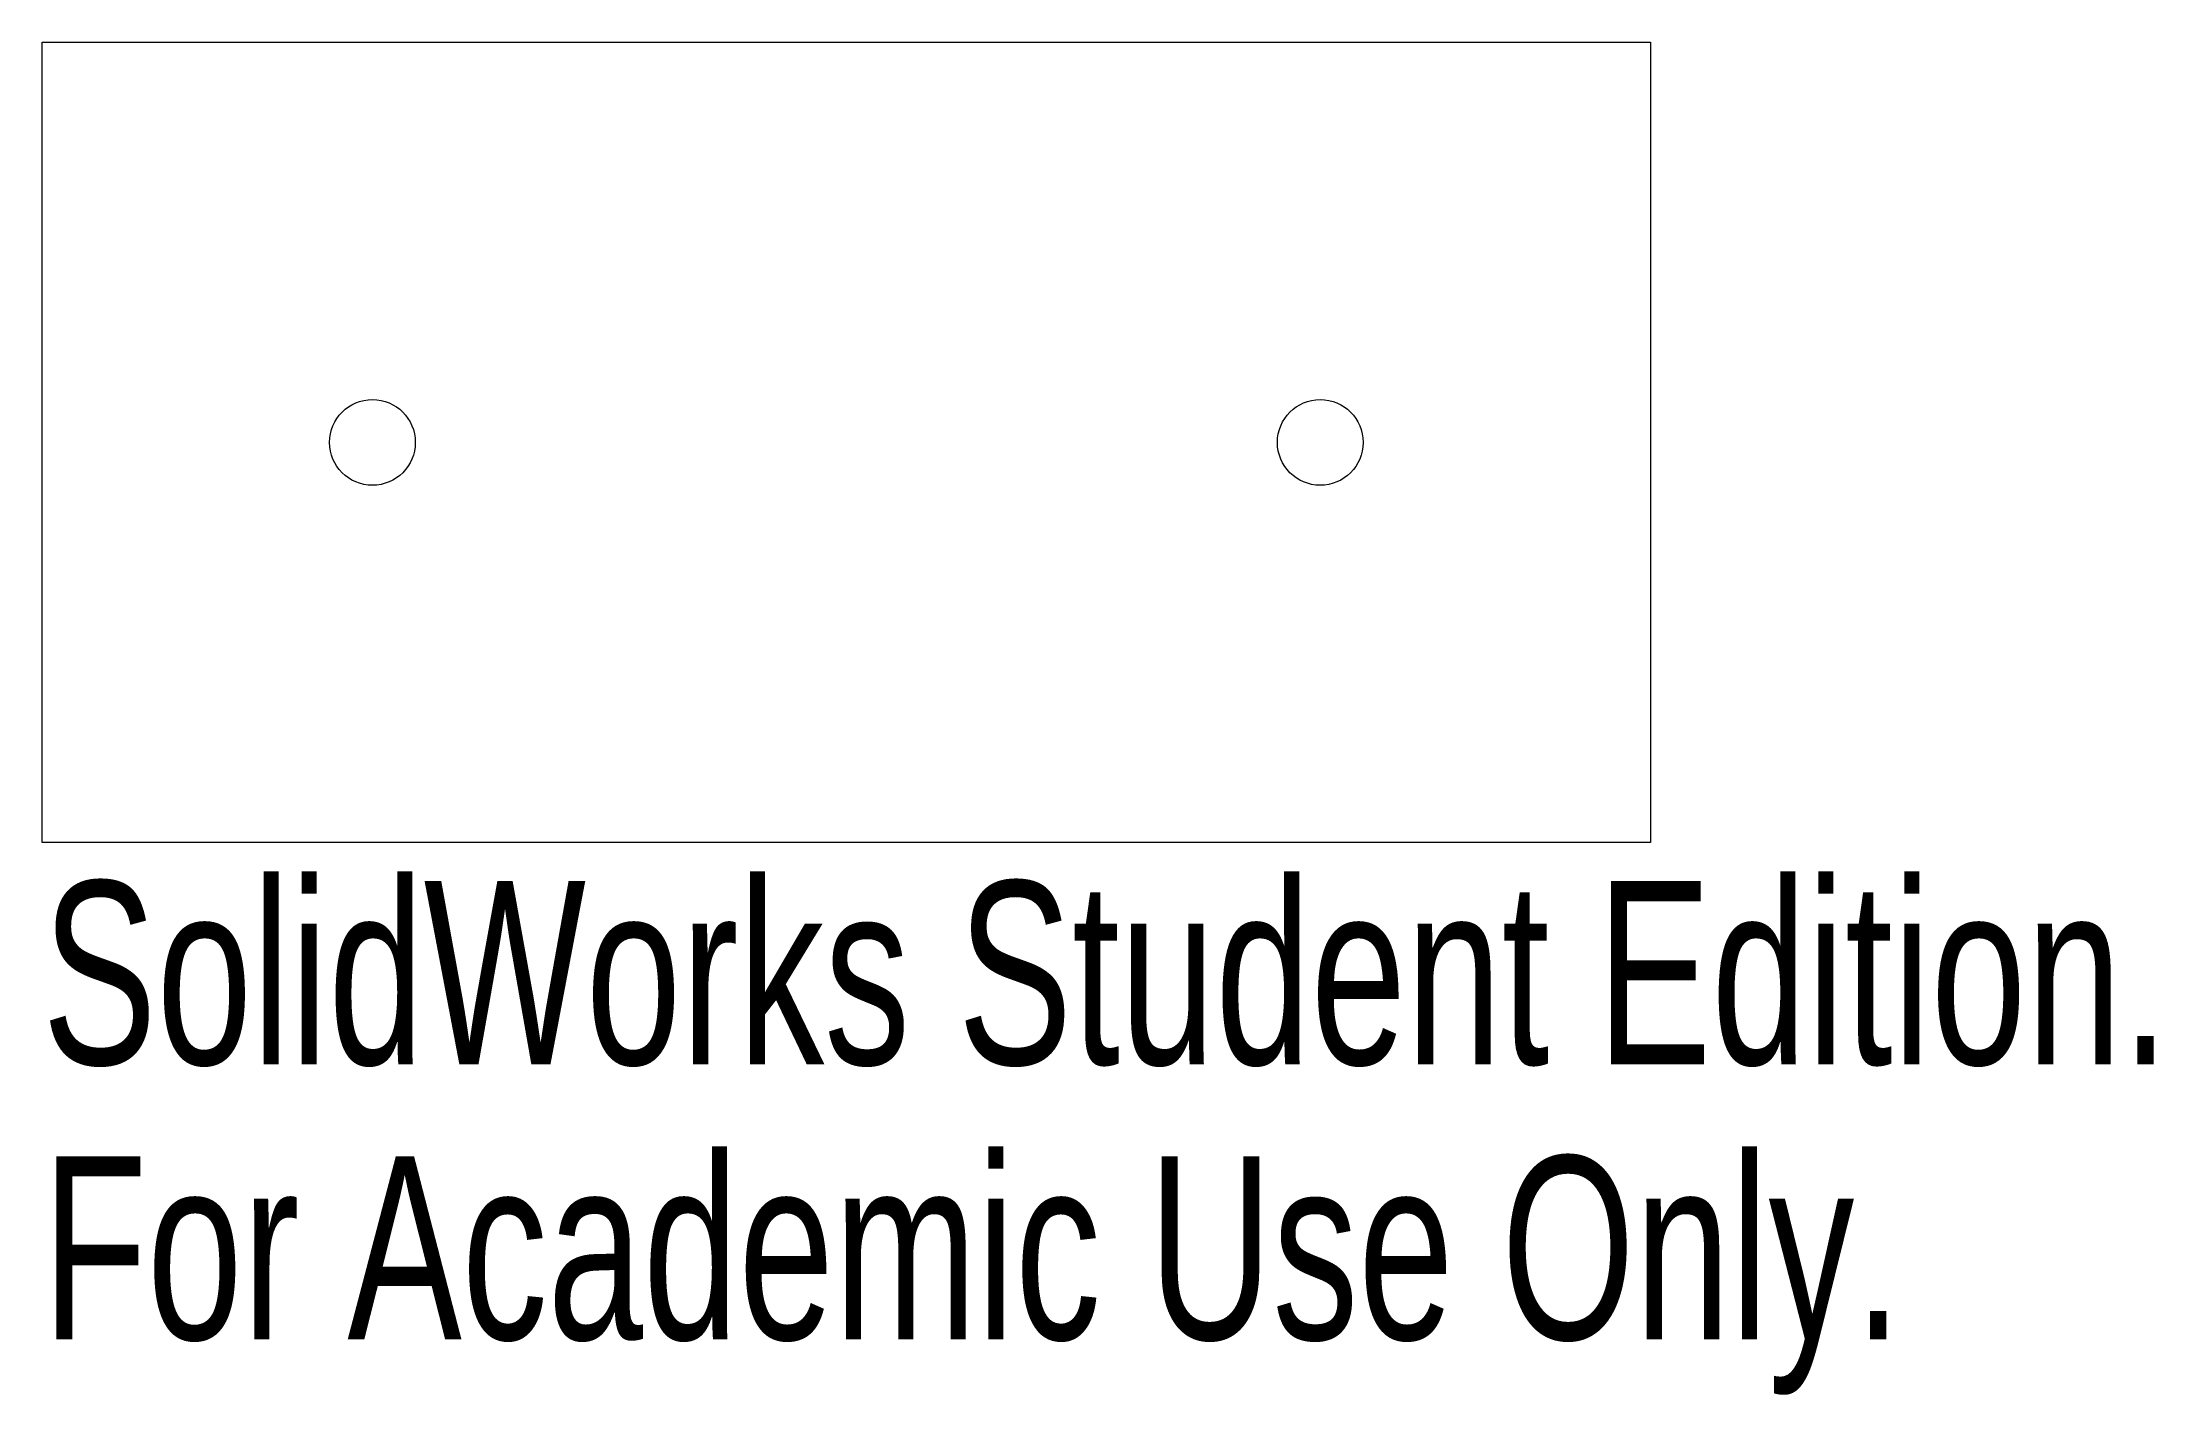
# Model space of a CAD drawing. Header units: millimetres. Extents: x 64.4 to 120.1, y 13.3 to 49.
import ezdxf

# ---------------------------------------------------------------- set-up
doc = ezdxf.new("R2010")
doc.units = ezdxf.units.MM
doc.styles.add('SLDTEXTSTYLE0', font='TXT', dxfattribs={"width": 0.7})

msp = doc.modelspace()

# ---------------------------------------------------------------- linework, layer by layer
at = {"color": 7, "linetype": 'Continuous', "lineweight": 15}
for p, q in [((64.444, 48.983), (106.844, 48.983)), ((64.444, 27.883), (64.444, 48.983)), ((106.844, 48.983), (106.844, 27.883)), ((106.844, 27.883), (64.444, 27.883))]:
    msp.add_line(p, q, dxfattribs=at)
for centre in [(73.149, 38.433), (98.139, 38.433)]:
    msp.add_circle(centre, 1.13, dxfattribs=at)

# ---------------------------------------------------------------- texts
at = {"color": 7, "linetype": 'Continuous', "char_height": 4.83362, "attachment_point": 1, "style": 'SLDTEXTSTYLE0'}
for s, insert in [('SolidWorks Student Edition.', (64.444, 26.864)), ('For Academic Use Only.', (64.444, 19.613))]:
    msp.add_mtext(s, dxfattribs=dict(at, insert=insert))

doc.saveas('drawing.dxf')
